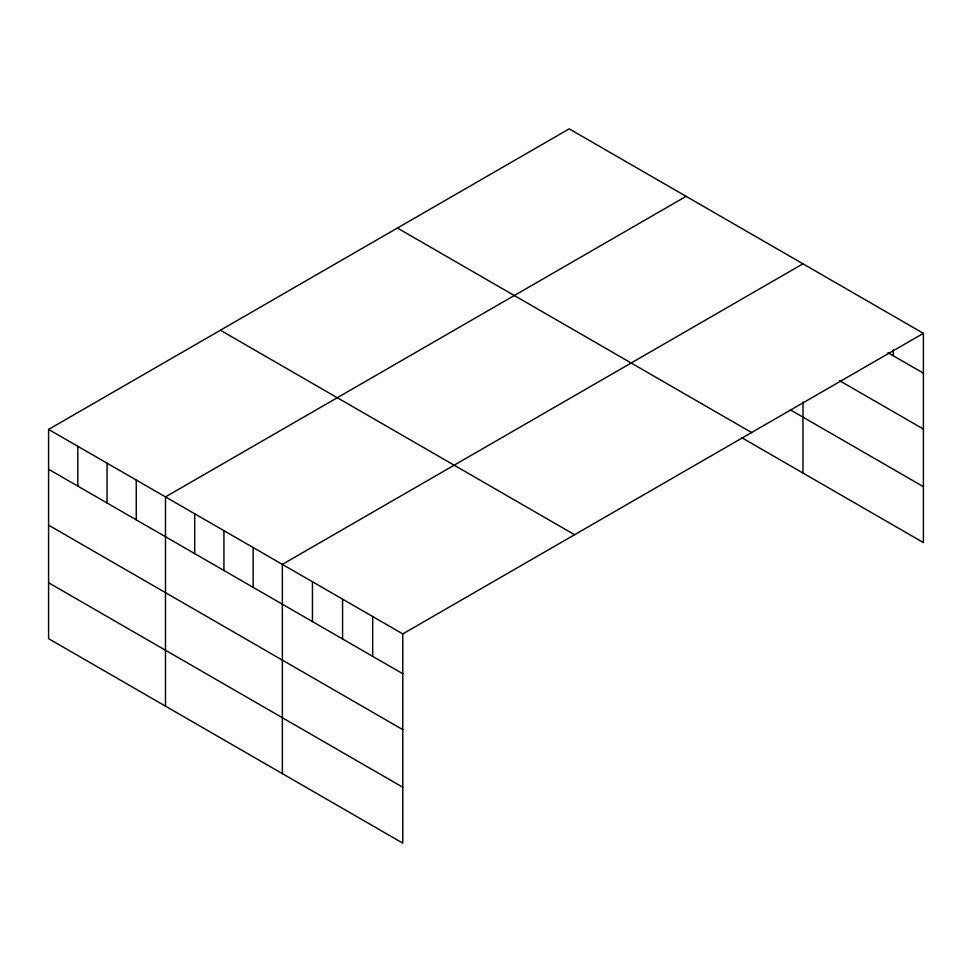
<?xml version="1.0" encoding="UTF-8"?>
<svg xmlns="http://www.w3.org/2000/svg" width="972" height="972" viewBox="0 0 972 972"><rect width="100%" height="100%" fill="white"/><g stroke="black" fill="none" stroke-linecap="round" stroke-linejoin="round"><path stroke-width="1.46" d="M48.6 429.43L402.785 633.914L402.785 843.149L48.6 638.665L48.6 429.43L569.215 128.851L923.4 333.335L923.4 542.57L742.001 437.837M686.098 196.332L165.483 496.911L165.483 706.146M802.981 263.813L282.366 564.38L282.366 773.627M402.785 633.914L923.4 333.335M888.056 352.763L923.4 373.163M839.626 380.708L923.4 429.065M790.272 409.807L923.4 486.668M397.414 228.043L751.599 432.528M220.401 330.237L574.586 534.722M48.6 469.245L402.785 673.742M48.6 525.159L402.785 729.644M48.6 582.763L402.785 787.247M893.292 349.884L893.292 355.776M802.981 401.983L802.981 473.048M372.677 616.527L372.677 656.355M342.569 599.153L342.569 638.969M312.462 581.766L312.462 621.594M253.145 547.515L253.145 587.343M223.925 530.651L223.925 570.467M194.704 513.775L194.704 553.603M136.262 480.034L136.262 519.862M107.041 463.17L107.041 502.986M77.821 446.294L77.821 486.122"/></g></svg>
